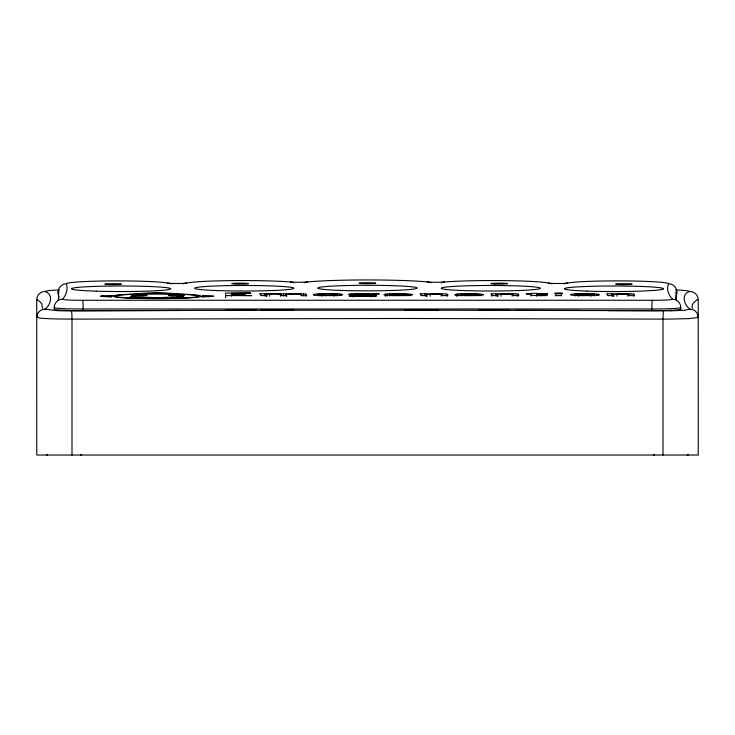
<?xml version="1.0" encoding="UTF-8"?>
<svg xmlns="http://www.w3.org/2000/svg" width="735" height="735" viewBox="0 0 735 735"><rect width="100%" height="100%" fill="white"/><g stroke="black" fill="none" stroke-linecap="round" stroke-linejoin="round"><path stroke-width="1.1" d="M654.242 455.038L654.242 454.423M687.427 455.038L687.427 454.423M59.388 289.893L48.933 290.536L45.019 291.446A8.278 8.26 -45.4 0 0 36.741 299.678L36.75 455.038L698.25 455.038L698.222 299.65A8.287 8.269 19 0 0 689.981 291.455C680.775 293.688 683.862 304.988 689.981 309.15A8.278 8.26 -22 0 1 698.259 317.391L697.873 317.015M42.455 308.397L41.84 304.024L39.892 301.69L36.75 299.678L37.531 299.338M689.981 309.169L684.735 310.207L671.772 310.813M58.139 300.698L58.754 296.821L58.175 292.025A8.278 8.269 -7.7 0 1 66.444 283.756C68.043 289.158 66.334 295.148 62.493 299.191A8.278 8.25 37.7 0 0 54.225 307.432L54.234 309.077A26.478 1.479 0 0 0 83.193 310.639L256.35 310.317M444.5 282.01A57.174 3.197 0 0 1 502.703 280.614A57.174 3.197 0 0 1 548.273 283.076A9.904 0.551 0 0 0 557.865 283.508A9.904 0.551 0 0 0 567.604 283.085A51.229 2.866 0 0 1 623.427 280.917A51.229 2.866 0 0 1 668.593 283.756C666.029 289.103 668.675 295.231 672.507 299.191A8.278 8.26 -43.6 0 1 680.775 307.432L680.766 309.077A26.478 1.479 0 0 1 651.807 310.639L515.685 310.39M668.574 283.756A8.278 8.26 11.7 0 1 676.852 292.025L675.888 299.448M146.853 295.351L144.712 295.626A19.983 1.121 0 0 1 141.846 295.782L141.46 295.801M184.301 295.351L182.161 295.626A19.983 1.121 0 0 1 179.294 295.782L179.294 295.782M698.213 317.483L688.897 318.632L667.159 319.128L404.48 318.494L71.993 319.128A8.269 0.643 89.7 0 0 71.35 310.877A21.168 1.185 0 0 1 57.045 310.62M51.983 318.88L39.8 318.145L37.007 317.152M36.741 317.391A8.278 8.26 25.7 0 1 45.019 309.15C51.027 304.896 53.646 294.285 45.019 291.446M131.39 295.314L134 295.194A12.651 0.707 0 0 1 137.408 295.277M168.839 295.314L171.448 295.194A12.651 0.707 0 0 1 174.856 295.277L175.987 295.305A15.123 0.845 0 0 1 176.666 295.332A14.7 0.827 0 0 1 177.337 295.305L178.302 295.277A12.109 0.68 0 0 1 181.922 295.194L184.264 295.286M354.105 294.322L359.479 293.982A8.37 0.469 0 0 1 361.638 293.963A12.082 0.68 0 0 1 364.854 294L368.869 294.239M376.412 295.911L376.274 295.957A13.405 0.753 0 0 1 376.008 296.012L375.824 296.04A8.498 0.478 0 0 1 372.976 296.233M562.394 293.302L554.916 293.302M554.861 293.256L562.413 293.247M130.949 296.563L157.198 297.739L183.447 296.563M336.097 295.047L329.666 295.387M593.016 295.047L585.813 295.396M387.125 296.104L387.125 294.046A12.477 0.698 0 0 0 385.397 294.257L384.175 294.551A23.502 1.314 0 0 0 384.047 294.643A20.681 1.158 0 0 0 385.039 295.102L385.425 295.167M458.07 296.104L458.07 294.046A12.477 0.698 0 0 0 456.343 294.257L455.158 294.533A23.502 1.314 0 0 0 454.993 294.643A20.681 1.158 0 0 0 455.985 295.102M370.835 295.92L368.805 296.049M368.786 294.597L365.598 294.808M319.955 294.285L325.724 293.982A8.37 0.469 0 0 1 327.893 293.963L328.517 293.963A14.277 0.799 0 0 1 331.329 294.009L335.803 294.257A9.858 0.551 0 0 1 336.152 294.331M576.883 294.285L582.653 293.982A8.37 0.469 0 0 1 584.812 293.963L585.437 293.963A14.277 0.799 0 0 1 588.248 294.009L592.722 294.257A9.858 0.551 0 0 1 593.071 294.331M576.993 294.266L576.543 294.331A33.084 1.847 0 0 0 575.808 294.68M319.707 294.322L319.661 294.331A33.084 1.847 0 0 0 318.88 294.68A26.515 1.479 0 0 0 319.596 295.029L326.11 295.387M349.584 296.187L349.989 294.064A11.549 0.643 0 0 1 351.927 293.89M286.007 294.119L287.146 294.092A20.782 1.167 0 0 1 290.711 293.835M340.222 295.268L340.847 295.194A13.184 0.735 0 0 0 341.674 295.047M352.699 294.983L353.03 297.013M596.756 295.314L597.775 295.194A13.184 0.735 0 0 0 598.602 295.047M351.9 295.066L352.589 295.001M266.245 294.469L268.505 294.266M286.558 294.45L288.34 294.285A15.711 0.882 0 0 1 289.856 294.165L299.301 294.101M426.392 294.469L441.028 294.156L441.193 296.242M497.338 294.469L511.973 294.156L512.148 296.242M613.054 294.469L627.699 294.156L627.865 296.242M268.744 294.248L268.863 294.239A22.858 1.277 0 0 0 269.414 294.184L269.69 296.223M102.303 295.865L102.955 295.819M211.735 296.481L211.083 296.536A11.824 0.661 0 0 1 209.521 296.618M337.53 295.957L337.53 293.89L333.148 293.752A8.37 0.469 0 0 0 330.989 293.734A10.547 0.588 0 0 0 328.288 293.715L324.787 293.734A12.082 0.68 0 0 0 321.581 293.77L317.639 293.926A10.961 0.616 0 0 0 315.802 294.064L314.929 294.165A13.184 0.735 0 0 0 314.102 294.312L313.79 294.432A33.011 1.847 0 0 0 314.075 295.047M594.459 295.957L594.459 293.89L590.076 293.752A8.37 0.469 0 0 0 587.908 293.734A10.547 0.588 0 0 0 585.207 293.715L581.716 293.734A12.082 0.68 0 0 0 578.5 293.77L574.559 293.926A10.961 0.616 0 0 0 572.73 294.064L571.848 294.165A13.184 0.735 0 0 0 571.021 294.312L570.709 294.432A33.011 1.847 0 0 0 570.994 295.047A18.678 1.047 0 0 0 572.51 295.268L572.758 295.295A10.961 0.616 0 0 0 574.577 295.433M389.412 293.899L388.741 293.926A8.324 0.469 0 0 0 387.069 294.037M389.504 293.89L389.504 293.89A14.553 0.818 0 0 0 389.881 293.871L390.533 293.844A29.363 1.645 0 0 1 391.746 293.807L393.666 293.752A21.389 1.194 0 0 1 398.489 293.715M460.45 293.89L459.687 293.926A8.324 0.469 0 0 0 458.015 294.037M139.815 295.865L139.549 295.874A10.354 0.579 0 0 1 139.218 295.883A10.639 0.597 0 0 1 138.897 295.874L138.805 295.874M177.264 295.865L176.988 295.874A10.354 0.579 0 0 1 176.666 295.883A10.639 0.597 0 0 1 176.336 295.874L176.069 295.865M460.551 293.881A14.553 0.818 0 0 0 460.827 293.871L461.479 293.844A29.363 1.645 0 0 1 462.692 293.807L464.612 293.752A21.389 1.194 0 0 1 469.435 293.715M372.645 296.242L371.166 296.297A18.954 1.057 0 0 1 370.265 296.315L368.869 296.343A8.471 0.478 0 0 1 367.702 296.352M140.854 295.277L139.889 295.305A14.7 0.827 0 0 0 139.218 295.332A15.123 0.845 0 0 0 138.538 295.305L137.436 295.268M335.73 295.543L335.031 295.562A10.786 0.606 0 0 0 334.434 295.589L334.214 295.589A12.082 0.68 0 0 1 330.998 295.626L329.455 295.645M592.557 295.543L591.96 295.562A10.786 0.606 0 0 0 591.353 295.589L591.133 295.589A12.082 0.68 0 0 1 587.917 295.626L585.593 295.396M592.658 295.543L592.658 295.543A8.416 0.469 0 0 0 594.477 295.47M545.407 295.341L546.041 295.387A21.232 1.185 0 0 1 547.143 295.534L544.984 295.608A21.912 1.222 0 0 1 539.692 295.645A14.103 0.79 0 0 1 536.899 295.626L531.515 295.314M368.18 296.067L365.433 296.104A10.547 0.588 0 0 1 362.722 296.122L360.389 296.122A30.962 1.736 0 0 1 356.126 296.113A17.897 1.001 0 0 1 354.913 296.095L351.89 296.04A16.418 0.919 0 0 0 351.312 296.03L349.244 296.26L352.745 296.315A13.349 0.744 0 0 0 353.719 296.334M544.911 295.351L542.274 295.387A10.85 0.606 0 0 1 540.868 295.396L540.62 295.396M378.745 293.972L377.174 293.991M377.726 293.706L378.176 293.697A8.452 0.469 0 0 1 378.341 293.715L378.635 293.752M375.53 294.018L376.724 294M365.258 294.808L363.31 294.845M671.478 310.822L608.203 310.657M406.584 295.323L410.893 295.507L406.005 295.589A24.136 1.351 0 0 1 404.351 295.608L400.915 295.635A17.456 0.974 0 0 1 398.839 295.645A20.589 1.148 0 0 1 392.288 295.589L390.625 295.525M265.895 295.994L265.895 293.926A26.46 1.479 0 0 1 265.555 293.862L259.703 293.789L260.236 293.954A13.405 0.753 0 0 1 260.337 294M377.34 293.715L375.456 293.743A13.478 0.753 0 0 0 375.07 293.743M375.273 294.018L373.003 294.028L374.381 294.193A12.054 0.671 0 0 1 374.703 294.312M426.043 295.994L426.043 293.926A9.5 0.533 0 0 1 425.813 293.871L425.666 293.835A8.756 0.487 0 0 0 425.041 293.715L420.126 293.871A36.833 2.058 0 0 1 420.346 293.945L420.53 294.046M496.685 293.853L496.612 293.835A8.756 0.487 0 0 0 495.987 293.715L491.072 293.871A36.833 2.058 0 0 1 491.292 293.945L491.476 294.046M612.705 295.994L612.705 293.926A9.5 0.533 0 0 1 612.476 293.871L612.356 293.835A8.756 0.487 0 0 0 611.704 293.715L606.798 293.871A36.833 2.058 0 0 1 607.009 293.945L607.193 294.046M477.3 295.332L481.838 295.507L476.951 295.589A24.136 1.351 0 0 1 475.297 295.608L471.861 295.635A17.456 0.974 0 0 1 469.784 295.645A20.589 1.148 0 0 1 463.234 295.589L461.571 295.525A12.614 0.707 0 0 1 458.695 295.396A12.559 0.698 0 0 1 456.426 295.158L456.067 295.112M406.124 295.332L404.755 295.351A8.388 0.469 0 0 1 402.321 295.378L401.935 295.378A8.388 0.469 0 0 1 399.564 295.396L399.178 295.396A18.448 1.029 0 0 1 395.283 295.36L390.294 295.057M477.07 295.332L475.701 295.351A8.388 0.469 0 0 1 473.267 295.378L472.881 295.378A8.388 0.469 0 0 1 470.51 295.396L470.124 295.396A18.448 1.029 0 0 1 466.229 295.36L461.24 295.057M374.556 293.752L365.534 293.743A23.943 1.341 0 0 0 361.648 293.715A25.78 1.442 0 0 0 357.192 293.743L355.042 293.789A22.914 1.277 0 0 0 351.982 293.89M367.702 296.352L366.186 296.37A13.092 0.735 0 0 0 365.433 296.38L358.542 296.38A13.092 0.735 0 0 0 357.789 296.37L356.273 296.352M82.752 300.266L652.248 300.266M71.35 310.877L182.289 310.482M225.342 310.326L293.394 310.262M398.489 293.715L408.926 293.945L412.611 294.68M469.435 293.715L479.872 293.945L483.557 294.68M526.26 293.77L531.083 293.77M536.596 293.77L547.621 293.77M231.461 294.046L245.233 294.312L231.461 294.312M526.26 294.028L531.083 294.028M536.596 294.028L547.621 294.028M265.932 293.991A17.677 0.992 0 0 0 266.245 294.119L266.934 294.119A20.167 1.13 0 0 1 270.737 293.835A9.482 0.533 0 0 1 275.653 293.715L277.986 293.724A15.242 0.854 0 0 1 280.357 293.752L283.462 293.871L283.462 295.929M426.309 294.092L427.081 294.119A15.426 0.864 0 0 1 431.197 293.825A11.797 0.661 0 0 1 437.031 293.697M497.2 294.083L498.027 294.119A15.426 0.864 0 0 1 502.143 293.825M613.054 296.187L613.008 294.11L613.743 294.119A15.426 0.864 0 0 1 617.859 293.825M412.611 294.772L389.541 294.772A22.179 1.24 0 0 0 390.331 295.057M460.487 294.772L483.557 294.772M361.087 294.854L362.419 294.854M231.461 295.332L251.434 295.608L225.599 295.608M328.444 295.396L327.231 295.396M357.458 295.378L376.449 295.874M585.372 295.396L584.04 295.396M266.245 295.608L260.732 295.608L260.732 294.469M286.558 295.608L281.055 295.608L281.055 294.542A26.35 1.47 0 0 0 280.393 294.193M328.674 295.645L327.498 295.645A10.547 0.588 0 0 1 324.769 295.626A8.37 0.469 0 0 1 322.628 295.608L322.417 295.608M426.392 295.608L420.879 295.608L420.879 294.469M497.338 295.608L491.825 295.608L491.825 294.469M555.88 295.608L561.393 295.608M613.054 295.608L607.542 295.608L607.542 294.469M585.602 295.645L584.417 295.645A10.547 0.588 0 0 1 581.697 295.626A8.37 0.469 0 0 1 579.547 295.608L578.27 295.589A10.786 0.606 0 0 0 577.664 295.562L576.865 295.543A8.416 0.469 0 0 1 575.147 295.47L574.559 295.433M260.879 310.28L438.575 310.243M46.819 455.038L47.068 454.423M688.089 455.038L687.951 454.423M623.73 293.715L630.961 293.853M437.068 293.715L444.298 293.853A10.125 0.57 0 0 1 447.055 294.175L447.532 294.294A23.18 1.295 0 0 1 447.679 294.395M508.014 293.715L515.244 293.853M296.894 293.715L303.436 293.853A12.513 0.698 0 0 1 305.925 294.175L306.486 294.496M583.921 295.396L576.543 295.029A26.515 1.479 0 0 1 575.891 294.68M478.65 310.317L580.733 310.455M404.553 310.234L509.658 310.326M540.041 295.396L537.009 295.305M359.975 294.845L358.193 294.818M354.114 296.334L355.097 296.343A8.471 0.478 0 0 0 356.273 296.352M322.003 295.599L321.342 295.589A10.786 0.606 0 0 0 320.745 295.562L319.945 295.543A8.416 0.469 0 0 1 318.227 295.47L317.979 295.452M357.522 294.799L354.5 294.597M675.612 289.893L686.067 290.536L689.981 291.446M356.457 295.341L355.492 295.25M353.03 294.946L352.387 294.919A9.289 0.524 0 0 1 349.437 294.744M174.066 295.792L173.993 295.782A20.36 1.139 0 0 1 171.044 295.626M136.701 295.792L136.545 295.782A20.36 1.139 0 0 1 133.595 295.626L131.436 295.378M56.99 310.62L45.028 309.187M171.062 295.626L168.839 295.351M339.772 294.046L340.222 294.092A18.678 1.047 0 0 1 341.747 294.312L341.931 294.404M378.902 293.789L379.039 293.807A8.452 0.469 0 0 0 379.205 293.835L379.462 293.871M631.043 293.844A10.125 0.57 0 0 1 633.717 294.175L634.195 294.294A23.18 1.295 0 0 1 634.342 294.395M515.327 293.844A10.125 0.57 0 0 1 518 294.175L518.478 294.294A23.18 1.295 0 0 1 518.625 294.395M351.073 295.415L357.513 295.635A15.591 0.873 0 0 0 359.296 295.645L370.835 295.819M146.816 295.286L144.492 295.194A12.109 0.68 0 0 0 140.881 295.277M531.387 295.286L531.313 295.268A15.876 0.891 0 0 1 531.166 295.213M286.163 294.147L286.218 296.223M461.304 295.075L461.369 295.084A22.179 1.24 0 0 1 460.441 294.79M426.364 294.11L426.392 296.187M598.584 294.312L598.86 294.404A33.828 1.893 0 0 1 598.676 295.047M305.971 294.221L305.852 296.242M697.754 299.421C696.036 300.698 690.477 303.913 692.379 308.388M676.531 300.688L675.869 295.874L676.843 292.025A59.507 3.326 0 0 0 676.007 291.455M58.754 298.474L58.175 292.025M663.007 455.038L663.007 319.128A8.269 0.643 -89.7 0 1 663.65 310.877M653.626 454.423L653.626 455.038M651.816 310.639L651.816 308.985A8.278 0.616 -89.8 0 1 652.349 300.477M634.406 294.643L634.406 295.608L628.894 295.608L628.894 294.542M633.717 294.175L633.717 296.242M616.84 294.156L616.84 296.223M613.743 294.119L613.743 296.187M611.676 293.715L611.676 295.782M591.013 294.119L591.013 296.187M578.61 294.119L578.61 296.187M575.165 293.89L575.165 295.957M561.393 295.837L561.393 293.77L555.88 293.77L555.88 295.837M536.596 296.086L536.596 293.348L531.083 293.348L531.083 296.086M518.689 294.643L518.689 295.608L513.177 295.608L513.177 294.542M518 294.175L518 296.242M501.123 294.156L501.123 296.223M498.027 294.119L498.027 296.187M497.338 294.119L497.338 296.187M496.989 293.926L496.989 295.994M495.96 293.715L495.96 295.782M491.476 296.122L491.476 294.064A24.181 1.351 0 0 1 491.733 294.202M460.827 293.871L460.827 295.929M456.352 294.257L456.352 296.315M447.744 294.643L447.744 295.608L442.231 295.608L442.231 294.542M447.055 294.175L447.055 296.242M430.177 294.156L430.177 296.223M427.081 294.119L427.081 296.187M425.014 293.715L425.014 295.782M389.881 293.871L389.881 295.929M385.406 294.257L385.406 296.315M374.381 294.193L374.381 296.26M374.731 294.413A14.81 0.827 0 0 1 373.72 294.717L372.728 294.836A11.879 0.661 0 0 1 371.276 294.928L371.285 296.995M334.085 294.119L334.085 296.187M321.691 294.119L321.691 296.187M318.246 293.89L318.246 295.957M306.541 294.625L306.541 295.608L301.028 295.608L301.028 294.542M303.436 293.853L303.436 295.911M286.558 294.156L286.558 296.223M280.366 296.26L280.366 294.193L275.193 294A8.829 0.496 0 0 0 269.818 294.165M266.934 294.119L266.934 296.187M266.245 294.119L266.245 296.187M264.866 293.715L264.866 295.782M231.461 296.104L231.461 293.329L250.745 293.063L225.599 293.063L225.599 297.666M83.184 310.639L83.184 308.985A8.278 0.616 89.8 0 0 82.651 300.477M81.374 454.423L81.374 455.038M80.758 454.423L80.758 455.038M71.993 319.128L71.993 455.038M47.371 454.423L47.371 455.038M71.901 319.063A29.437 1.158 0 0 1 52.828 318.834M58.157 293.669A59.507 3.326 0 0 1 59.02 293.1M675.107 292.861A59.507 3.326 0 0 1 676.871 293.669M58.157 292.025A59.507 3.326 0 0 1 59.02 291.455M54.252 307.432A26.478 1.479 0 0 0 83.193 308.985L651.816 308.985A26.478 1.479 0 0 0 680.748 307.432M82.394 300.266A18.2 1.02 0 0 1 62.512 299.2M66.435 283.765A51.229 2.866 0 0 1 111.582 280.917A51.229 2.866 0 0 1 167.461 283.085A9.904 0.551 0 0 0 177.153 283.508A9.904 0.551 0 0 0 186.727 283.076A57.201 3.197 0 0 1 232.324 280.614A57.201 3.197 0 0 1 290.546 282.01M672.488 299.2A18.2 1.02 0 0 1 652.606 300.266M167.405 283.085A8.269 8.021 -77 0 1 171.099 283.958M441.358 282.819A8.269 6.918 85.1 0 1 444.537 282.01A9.913 0.551 0 0 1 427.476 281.974A67.932 3.804 0 0 0 367.509 279.952A67.932 3.804 0 0 0 307.533 281.974A9.913 0.551 0 0 1 290.49 282.01A8.269 6.918 -85.1 0 1 293.669 282.819M548.282 283.076A8.269 8.067 -75.7 0 1 551.994 283.949M427.467 281.974A8.269 7.286 -84 0 1 430.82 282.791M304.207 282.791A8.269 7.286 84 0 1 307.561 281.974M183.033 283.949A8.269 8.067 75.7 0 1 186.745 283.076M563.929 283.958A8.269 8.021 77 0 1 567.613 283.085M299.365 294.101A9.629 0.542 0 0 1 300.477 294.266M300.716 294.312A9.004 0.505 0 0 1 300.918 294.377M290.738 293.835A11.53 0.643 0 0 1 296.885 293.706M283.701 293.862A10.786 0.606 0 0 1 285.832 294.11M260.411 294.046A21.131 1.185 0 0 1 260.659 294.193M337.558 295.47A8.416 0.469 0 0 1 335.831 295.543M339.717 295.314A8.342 0.469 0 0 1 337.622 295.479M337.622 293.881A8.342 0.469 0 0 1 339.717 294.046M336.051 294.331A29.694 1.663 0 0 1 336.336 295.029M317.658 295.433A10.961 0.616 0 0 1 315.802 295.295L315.563 295.268A18.678 1.047 0 0 1 314.029 295.047M342.014 294.404A33.828 1.893 0 0 1 341.757 295.047M349.851 294.735A14.332 0.799 0 0 1 349.529 294.119M356.126 295.066A8.728 0.487 0 0 0 356.98 295.075L358.037 295.093A8.728 0.487 0 0 1 358.882 295.102L361.638 295.102A25.78 1.442 0 0 0 366.094 295.075L368.235 295.038A22.914 1.277 0 0 0 371.304 294.928M350.917 295.231A10.198 0.57 0 0 1 351.743 295.066M368.952 294.239A10.602 0.597 0 0 1 369.172 294.322M385.48 295.158A12.559 0.698 0 0 0 387.694 295.396A12.614 0.707 0 0 0 390.652 295.525M420.539 294.064A24.181 1.351 0 0 1 420.787 294.202M441.358 294.175A16.041 0.9 0 0 1 442.112 294.432M512.304 294.175A16.041 0.9 0 0 1 513.058 294.432M502.207 293.835A11.797 0.661 0 0 1 507.977 293.697M496.979 293.926A9.5 0.533 0 0 1 496.759 293.871M596.645 295.314A8.342 0.469 0 0 1 594.541 295.479M597.114 294.092A18.678 1.047 0 0 1 598.676 294.312M594.541 293.881A8.342 0.469 0 0 1 596.645 294.046M592.98 294.331A29.694 1.663 0 0 1 593.264 295.029M607.202 294.064A24.181 1.351 0 0 1 607.45 294.202M628.021 294.175A16.041 0.9 0 0 1 628.774 294.432M617.924 293.835A11.797 0.661 0 0 1 623.703 293.697M202.456 295.543A19.955 1.112 0 0 1 201.647 296.793A14.397 0.808 0 0 0 209.548 296.618M202.447 295.562A14.406 0.808 0 0 1 210.513 295.782A10.097 0.56 0 0 1 211.965 296.49M183.649 296.582A26.01 1.452 0 0 1 157.198 298.006A26.01 1.452 0 0 1 130.738 296.582M112.4 295.543A19.955 1.121 0 0 0 111.591 296.793A14.406 0.808 0 0 1 103.534 296.563M112.391 295.562A14.397 0.808 0 0 0 104.489 295.727A11.824 0.661 0 0 0 102.955 295.819M103.58 296.563A10.097 0.56 0 0 1 102.082 295.856M389.908 294.514L407.098 294.524L406.556 294.303A10.602 0.597 0 0 0 404.7 294.101L389.936 294.496M460.854 294.514L478.044 294.524L477.502 294.303A10.602 0.597 0 0 0 475.646 294.101L460.909 294.487M136.673 293.678L136.6 293.706A38.927 2.177 0 0 1 157.014 293.384A38.927 2.177 0 0 1 177.42 293.706L157.014 292.622L136.673 293.678M96.212 291.17A49.649 2.775 0 0 0 170.685 288.763A49.649 2.775 0 0 0 96.212 286.365A49.649 2.775 0 0 0 96.212 291.17M217.358 290.582A49.649 2.775 0 0 0 293.862 288.386A49.649 2.775 0 0 0 221.593 285.786A49.649 2.775 0 0 0 217.358 290.582M340.599 290.398A49.649 2.775 0 0 0 417.103 288.203A49.649 2.775 0 0 0 344.834 285.593A49.649 2.775 0 0 0 340.599 290.398M463.84 290.582A49.649 2.775 0 0 0 540.344 288.386A49.649 2.775 0 0 0 468.076 285.786A49.649 2.775 0 0 0 463.84 290.582M587.072 291.097A49.649 2.775 0 0 0 663.576 288.901A49.649 2.775 0 0 0 591.308 286.301A49.649 2.775 0 0 0 587.072 291.097M108.725 284.555A8.278 0.459 0 0 0 121.477 284.188A8.278 0.459 0 0 0 109.432 283.747A8.278 0.459 0 0 0 108.725 284.555M235.733 284.041A8.278 0.459 0 0 0 248.485 283.673A8.278 0.459 0 0 0 236.431 283.232A8.278 0.459 0 0 0 235.733 284.041M363.026 283.581A8.278 0.459 0 0 0 375.778 283.214A8.278 0.459 0 0 0 363.733 282.773A8.278 0.459 0 0 0 363.026 283.581M494.802 284.041A8.278 0.459 0 0 0 507.545 283.673A8.278 0.459 0 0 0 495.5 283.232A8.278 0.459 0 0 0 494.802 284.041M619.743 284.564A8.278 0.459 0 0 0 632.155 284.16A8.278 0.459 0 0 0 619.743 283.765A8.278 0.459 0 0 0 619.743 284.564M134.964 298.318A44.091 2.462 0 0 0 201.105 296.177A44.091 2.462 0 0 0 134.964 294.046A44.091 2.462 0 0 0 134.964 298.318M136.196 298.199A41.629 2.324 0 0 0 198.643 296.177A41.629 2.324 0 0 0 136.196 294.165A41.629 2.324 0 0 0 136.196 298.199"/></g></svg>
